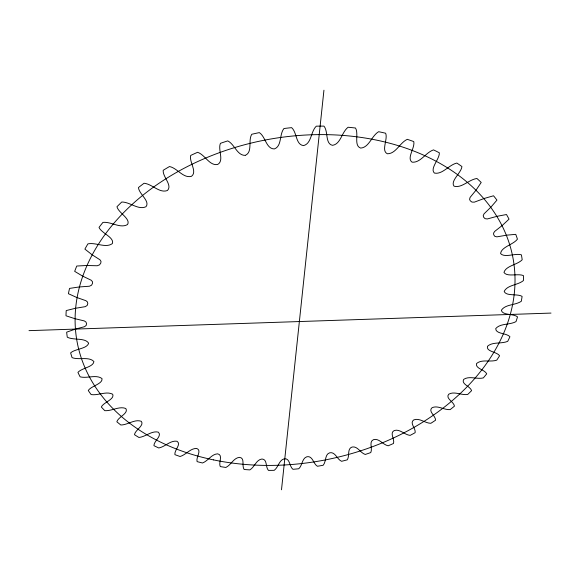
<?xml version="1.0" encoding="UTF-8"?>
<svg xmlns="http://www.w3.org/2000/svg" width="580" height="580" viewBox="0 0 580 580"><rect width="100%" height="100%" fill="white"/><g stroke="black" fill="none" stroke-linecap="round" stroke-linejoin="round"><path stroke-width="0.87" d="M281.496 489.781L323.937 90.219M245.478 155.28C252.815 151.786 247.906 140.657 251.742 134.277A230.811 169.375 -11.3 0 1 259.347 132.61C265.633 136.742 266.133 148.857 274.318 148.944C282.105 146.167 279.132 134.473 283.939 128.521A230.811 169.375 -11.3 0 1 291.653 127.651C297.119 132.516 295.568 144.637 303.543 145.609C311.677 143.55 310.612 131.602 316.303 126.172A230.811 169.375 -11.3 0 1 323.945 126.121C328.447 131.428 324.959 143.789 332.536 145.334C340.91 143.985 341.656 132.081 348.094 127.259A230.811 169.375 -11.3 0 1 355.504 128.02C359.035 133.835 353.517 145.587 360.666 148.096C369.177 147.465 371.584 135.836 378.638 131.703A230.811 169.375 -11.3 0 1 385.649 133.233C388.107 139.229 380.879 150.691 387.353 153.772C395.893 153.874 399.772 142.724 407.298 139.331A230.811 169.375 -11.3 0 1 413.772 141.585C415.208 147.842 406.355 158.159 412.075 162.175C420.522 163.024 425.676 152.496 433.521 149.887A230.811 169.375 -11.3 0 1 439.343 152.794C439.771 158.978 429.541 168.57 434.398 173.065C442.388 174.812 448.971 164.785 456.844 163.06A230.811 169.375 -11.3 0 1 461.926 166.54C461.412 172.768 449.986 180.996 454.038 186.187C461.637 188.471 469.082 179.452 476.927 178.488A230.811 169.375 -11.3 0 1 481.204 182.453L476.122 190.044L470.112 197.396L469.568 199.274L470.257 200.803L471.961 202.087L474.353 202.152L484.206 198.462L493.529 195.779A230.811 169.375 -11.3 0 1 496.944 200.122L490.919 207.132L484.046 213.824L483.227 215.622L483.633 217.21L485.047 218.653L487.309 218.95L497.241 216.268L506.492 214.527A230.811 169.375 -11.3 0 1 509.03 219.16L502.215 225.504L494.638 231.456L493.573 233.16L493.711 234.769L494.812 236.335L496.915 236.85L506.746 235.161L515.765 234.342A230.811 169.375 -11.3 0 1 517.433 239.163C513.394 244.637 501.221 246.899 500.576 253.59C504.76 258.114 515.308 252.931 521.391 254.823A230.811 169.375 -11.3 0 1 522.196 259.753C517.375 264.886 505.883 265.698 503.962 272.433C507.087 277.298 518.027 273.173 523.45 275.616A230.811 169.375 -11.3 0 1 523.436 280.568C517.824 285.273 507.529 284.802 504.179 291.349C505.963 296.532 517.447 293.473 522.101 296.387A230.811 169.375 -11.3 0 1 521.297 301.288C515.294 305.413 505.325 304.094 501.345 310.286C502.526 315.527 513.38 313.49 517.527 316.839A230.811 169.375 -11.3 0 1 515.983 321.625C509.74 325.097 500.388 323.089 495.719 328.592C495.69 334.145 506.456 332.898 509.943 336.712A230.811 169.375 -11.3 0 1 507.725 341.323C501.337 344.107 492.659 341.562 487.468 346.289C485.96 351.734 496.922 351.69 499.598 355.757A230.811 169.375 -11.3 0 1 496.755 360.151C490.288 362.399 481.893 358.947 476.572 363.508C475.049 368.648 484.546 369.474 486.736 373.796A230.811 169.375 -11.3 0 1 483.336 377.913C476.92 379.516 469.263 375.579 463.681 379.378C460.911 384.149 470.199 386.178 471.605 390.637A230.811 169.375 -11.3 0 1 467.705 394.458C461.404 395.48 454.379 390.92 448.71 394.219C445.215 398.474 453.799 401.635 454.466 406.145A230.811 169.375 -11.3 0 1 450.123 409.625C444.019 410.082 437.748 405.021 432.049 407.718C427.808 411.379 435.631 415.693 435.573 420.196A230.811 169.375 -11.3 0 1 430.846 423.306C424.973 423.226 419.471 417.629 413.801 419.876C409.161 422.972 415.903 428.221 415.164 432.665A230.811 169.375 -11.3 0 1 410.111 435.391C404.521 434.804 399.866 428.707 394.262 430.527C389.296 433.057 394.9 439.169 393.486 443.483A230.811 169.375 -11.3 0 1 388.165 445.802C382.851 444.744 379.059 437.98 373.476 439.662C368.539 441.837 372.817 448.449 370.772 452.56A230.811 169.375 -11.3 0 1 365.24 454.459C360.318 452.908 357.577 445.861 352.096 447.028C346.869 448.732 349.921 455.902 347.26 459.838A230.811 169.375 -11.3 0 1 341.576 461.296C336.987 459.316 335.378 451.704 329.832 452.755C324.611 454.241 326.402 461.586 323.183 465.254A230.811 169.375 -11.3 0 1 317.398 466.262C313.207 463.768 312.743 455.641 306.987 456.714C301.926 458.236 302.463 465.385 298.772 468.756A230.811 169.375 -11.3 0 1 292.943 469.307C289.217 466.392 290.167 458.135 284.33 458.78C279.031 460.02 278.443 467.19 274.26 470.315A230.811 169.375 -11.3 0 1 268.438 470.394C265.306 467.074 267.525 459.259 262.008 459.012C256.244 459.635 254.627 467.052 249.886 469.887A230.811 169.375 -11.3 0 1 244.137 469.488C241.498 465.791 245.289 457.859 239.438 457.359C233.602 457.939 231.043 464.964 225.895 467.451A230.811 169.375 -11.3 0 1 220.269 466.574C218.268 462.499 223.409 455.068 217.667 453.836C211.599 454.06 208.111 460.868 202.536 462.985A230.811 169.375 -11.3 0 1 197.099 461.622C195.757 457.243 202.137 450.566 196.758 448.449C190.429 448.137 186.071 454.8 180.068 456.496A230.811 169.375 -11.3 0 1 174.892 454.647C174.21 450.087 181.605 444.309 177.03 441.271C170.455 440.089 165.198 446.81 158.775 447.977A230.811 169.375 -11.3 0 1 153.917 445.658C153.954 440.865 162.451 435.899 158.268 432.122C151.634 430.548 145.624 436.798 138.939 437.472A230.811 169.375 -11.3 0 1 134.466 434.681C135.154 429.947 144.63 425.539 141.281 421.298C134.654 418.876 127.788 424.959 120.843 425.01A230.811 169.375 -11.3 0 1 116.834 421.769C118.211 416.911 128.934 413.373 125.809 408.494C119.241 405.884 111.846 411.147 104.806 410.684A230.811 169.375 -11.3 0 1 101.326 407.008C103.407 402.31 114.891 399.417 112.701 394.248C106.365 390.84 98.23 395.72 91.125 394.574A230.811 169.375 -11.3 0 1 88.254 390.492C91.089 385.983 102.95 383.931 102 378.566C96.121 374.216 87.174 378.718 80.12 376.833A230.811 169.375 -11.3 0 1 77.923 372.389C81.693 367.988 93.307 367.162 93.916 361.55C89.016 356.236 78.771 360.296 72.079 357.628A230.811 169.375 -11.3 0 1 70.629 352.872C75.226 348.681 86.942 348.993 88.66 343.222C85.137 337.466 73.29 340.453 67.28 337.19A230.811 169.375 -11.3 0 1 66.649 332.173L75.052 329.201L84.571 326.685L86.217 325.358L86.522 323.495L85.927 321.994L84.231 320.899L74.856 318.674L65.989 315.781A230.811 169.375 -11.3 0 1 66.222 310.575L75.233 308.328L85.275 306.653L87.167 305.457L87.79 303.579L87.457 301.984L85.934 300.701L76.864 297.525L68.411 293.712A230.811 169.375 -11.3 0 1 69.549 288.405L79.039 286.977L89.458 286.223L91.567 285.186L92.525 283.323L92.459 281.662L91.154 280.205L82.556 276.08L74.682 271.353A230.811 169.375 -11.3 0 1 76.756 266.031L86.579 265.502L97.201 265.756L99.506 264.893L100.782 263.095L101.014 261.392L99.949 259.775L92.01 254.714L84.897 249.103A230.811 169.375 -11.3 0 1 87.906 243.875C95.729 242.164 105.886 248.465 112.36 243.578C114.659 237.43 101.362 233.174 99.021 227.411A230.811 169.375 -11.3 0 1 102.95 222.387C111.15 221.473 120.249 228.81 127.542 224.547C131.036 218.812 118.327 212.773 116.957 206.734A230.811 169.375 -11.3 0 1 121.756 202.014C130.029 201.942 138.272 210.351 145.986 206.726C150.409 201.166 138.888 193.981 138.46 187.543A230.811 169.375 -11.3 0 1 144.065 183.251C152.243 184.034 159.399 193.474 167.417 190.523C172.717 185.216 162.581 177.03 163.19 170.303A230.811 169.375 -11.3 0 1 169.505 166.532C177.429 168.185 183.258 178.575 191.465 176.327C197.606 171.716 188.986 162.117 190.704 155.433A230.811 169.375 -11.3 0 1 197.591 152.293C205.117 154.802 209.373 165.989 217.667 164.488C224.467 160.595 217.638 149.828 220.429 143.325A230.811 169.375 -11.3 0 1 227.759 140.889C234.632 144.282 237.104 155.505 245.137 155.375M29 330.644L551 313.084M213.498 459.889A221.937 162.741 -11.3 0 0 512.749 256.81A221.937 162.741 -11.3 0 0 158.934 183.338A221.937 162.741 -11.3 0 0 213.498 459.889"/></g></svg>
